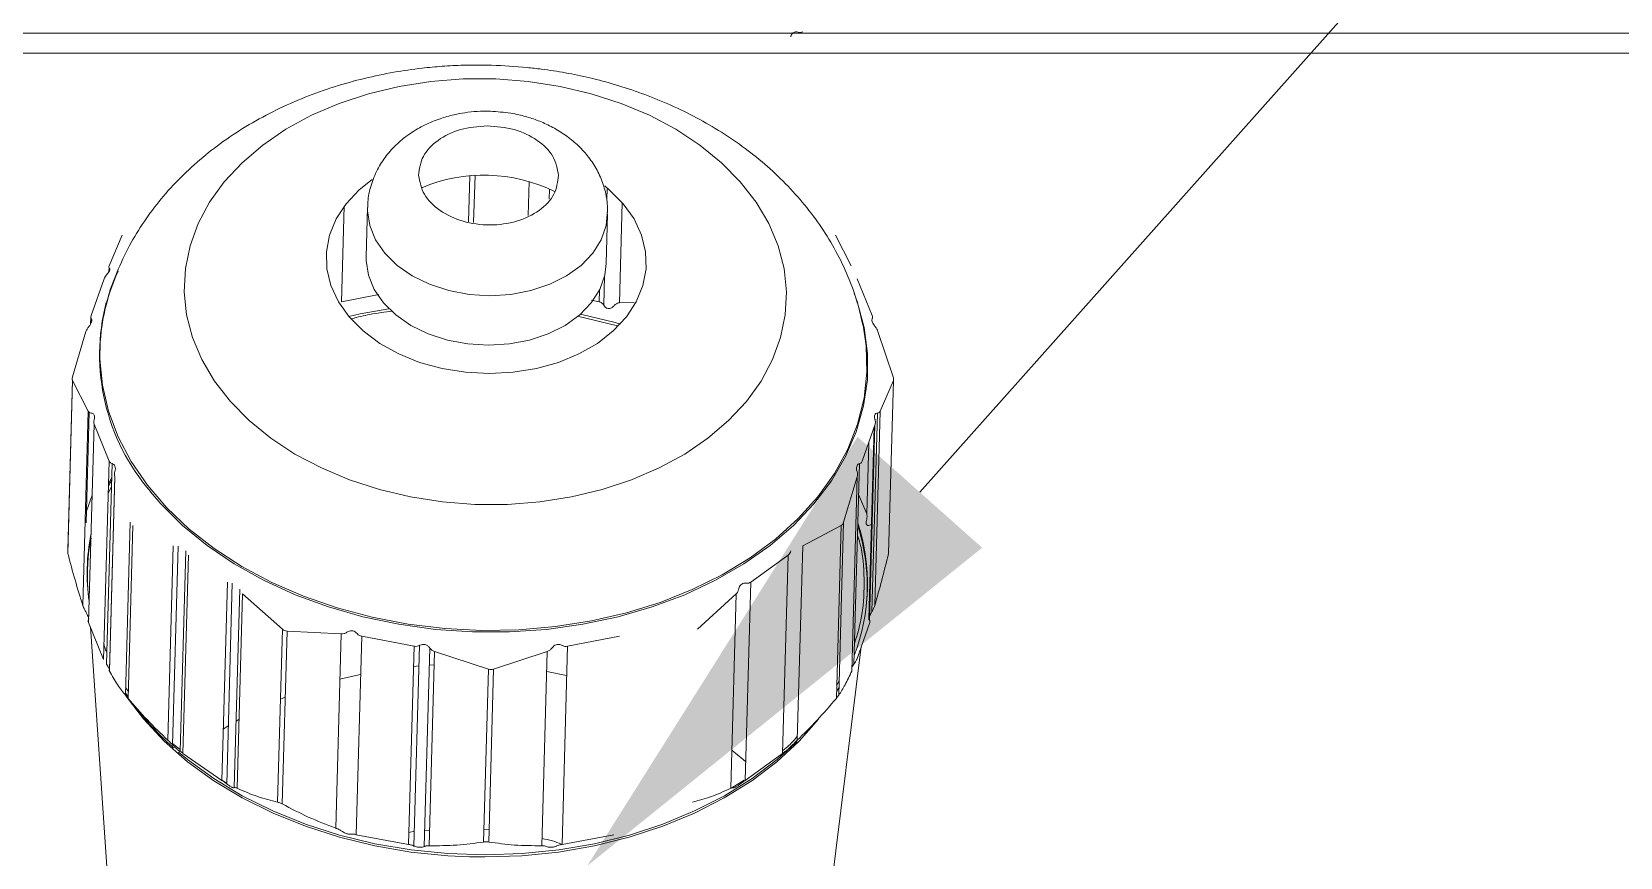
# Model space of a CAD drawing. Header units: millimetres. Extents: x 5343 to 29633, y -275 to 12336.
# Drawn here: x 16229.3 to 16388, y 4808.6 to 4891.1 of the extents above; entities that cross this region are included whole.
import ezdxf

# ---------------------------------------------------------------- set-up
doc = ezdxf.new("R2010")
doc.units = ezdxf.units.MM
doc.linetypes.add('ACAD_ISO02W100', pattern=[15, 12, -3])

msp = doc.modelspace()

# ---------------------------------------------------------------- linework, layer by layer
at = {"linetype": 'Continuous', "lineweight": 15}
for p, q in [((16405.19, 4890.95), (16074.93, 4890.95)), ((16402.78, 4888.95), (16089.53, 4888.95)), ((16272.39, 4886.38), (16269.16, 4886.13)), ((16275.65, 4886.38), (16272.39, 4886.38)), ((16278.89, 4886.13), (16275.65, 4886.38)), ((16262.92, 4884.9), (16259.99, 4883.93)), ((16265.99, 4885.64), (16262.92, 4884.9)), ((16269.16, 4886.13), (16265.99, 4885.64)), ((16282.09, 4885.64), (16278.89, 4886.13)), ((16285.2, 4884.9), (16282.09, 4885.64)), ((16288.18, 4883.93), (16285.2, 4884.9)), ((16259.99, 4883.93), (16257.23, 4882.75)), ((16291, 4882.75), (16288.18, 4883.93)), ((16257.23, 4882.75), (16254.68, 4881.35)), ((16293.64, 4881.35), (16291, 4882.75)), ((16254.68, 4881.35), (16252.36, 4879.77)), ((16296.04, 4879.77), (16293.64, 4881.35)), ((16252.36, 4879.77), (16250.3, 4878.01)), ((16298.2, 4878.01), (16296.04, 4879.77)), ((16250.3, 4878.01), (16248.52, 4876.1)), ((16300.08, 4876.1), (16298.2, 4878.01)), ((16248.52, 4876.1), (16247.05, 4874.07)), ((16262, 4875.32), (16260.69, 4873.92)), ((16263.29, 4876.35), (16262, 4875.32)), ((16273.06, 4876.69), (16272.93, 4872.1)), ((16273.44, 4872.03), (16273.58, 4876.73)), ((16278.99, 4876.13), (16278.89, 4872.73)), ((16281, 4874.36), (16281.02, 4875.38)), ((16287, 4875.32), (16286.56, 4875.69)), ((16286.74, 4874.24), (16286.77, 4875.52)), ((16288.39, 4873.92), (16287, 4875.32)), ((16301.67, 4874.07), (16300.08, 4876.1)), ((16247.05, 4874.07), (16245.91, 4871.93)), ((16260.69, 4873.92), (16259.69, 4872.4)), ((16260.22, 4864.13), (16260.49, 4873.66)), ((16288.03, 4864.01), (16288.3, 4874.02)), ((16289.47, 4872.4), (16288.39, 4873.92)), ((16302.93, 4871.93), (16301.67, 4874.07)), ((16259.69, 4872.4), (16259.03, 4870.78)), ((16262.7, 4868.6), (16262.84, 4873.55)), ((16262.84, 4873.54), (16262.84, 4873.21)), ((16262.84, 4873.21), (16263.06, 4871.74)), ((16286.69, 4871.74), (16286.83, 4873.21)), ((16286.83, 4872.88), (16286.69, 4867.93)), ((16286.83, 4873.21), (16286.82, 4873.39)), ((16290.22, 4870.78), (16289.47, 4872.4)), ((16237.01, 4867.72), (16238.32, 4870.79)), ((16245.91, 4871.93), (16245.1, 4869.71)), ((16259.03, 4870.78), (16258.72, 4869.11)), ((16263.06, 4871.74), (16263.64, 4870.31)), ((16286.19, 4870.31), (16286.69, 4871.74)), ((16290.62, 4869.11), (16290.22, 4870.78)), ((16303.87, 4869.71), (16302.93, 4871.93)), ((16309.62, 4870.79), (16311.18, 4867.72)), ((16245.1, 4869.71), (16244.64, 4867.43)), ((16258.72, 4869.11), (16258.77, 4867.42)), ((16263.64, 4870.31), (16264.56, 4868.97)), ((16264.56, 4868.97), (16265.8, 4867.76)), ((16284.18, 4867.76), (16285.34, 4868.97)), ((16285.34, 4868.97), (16286.19, 4870.31)), ((16290.67, 4867.42), (16290.62, 4869.11)), ((16304.46, 4867.43), (16303.87, 4869.71)), ((16236.99, 4867.12), (16237, 4867.54)), ((16237.03, 4867.48), (16237.02, 4867.18)), ((16244.64, 4867.43), (16244.52, 4865.13)), ((16258.77, 4867.42), (16259.17, 4865.75)), ((16262.7, 4868.6), (16262.7, 4868.26)), ((16262.7, 4868.26), (16262.92, 4866.79)), ((16265.8, 4867.76), (16267.31, 4866.71)), ((16282.73, 4866.71), (16284.18, 4867.76)), ((16286.55, 4866.79), (16286.69, 4867.93)), ((16290.36, 4865.75), (16290.67, 4867.42)), ((16304.7, 4865.13), (16304.46, 4867.43)), ((16235.21, 4862.74), (16236.5, 4866.43)), ((16237.65, 4866.68), (16237.09, 4865.24)), ((16237.89, 4867.21), (16237.65, 4866.68)), ((16259.17, 4865.75), (16259.92, 4864.13)), ((16262.92, 4866.79), (16263.51, 4865.36)), ((16267.31, 4866.71), (16269.04, 4865.87)), ((16269.04, 4865.87), (16270.95, 4865.24)), ((16279.16, 4865.24), (16281.04, 4865.87)), ((16281.04, 4865.87), (16282.73, 4866.71)), ((16286.05, 4865.36), (16286.55, 4866.79)), ((16286.44, 4863.78), (16286.53, 4866.68)), ((16289.7, 4864.13), (16290.36, 4865.75)), ((16311.77, 4866.43), (16313.27, 4862.74)), ((16244.52, 4865.13), (16244.76, 4862.83)), ((16259.92, 4864.13), (16261, 4862.61)), ((16263.95, 4864.84), (16260.22, 4864.13)), ((16263.51, 4865.36), (16264.43, 4864.02)), ((16270.95, 4865.24), (16272.98, 4864.86)), ((16272.98, 4864.86), (16275.07, 4864.73)), ((16275.07, 4864.73), (16277.15, 4864.86)), ((16277.15, 4864.86), (16279.16, 4865.24)), ((16285.2, 4864.02), (16286.05, 4865.36)), ((16285.97, 4864.13), (16285.23, 4864.27)), ((16286.01, 4865.27), (16285.97, 4864.13)), ((16288.71, 4862.61), (16289.7, 4864.13)), ((16304.58, 4862.83), (16304.7, 4865.13)), ((16311.76, 4864.14), (16311.46, 4864.99)), ((16312.46, 4861.56), (16311.76, 4864.14)), ((16235.16, 4861.92), (16235.18, 4862.6)), ((16244.76, 4862.83), (16245.35, 4860.56)), ((16262.09, 4862.91), (16260.96, 4862.66)), ((16261, 4862.61), (16262.39, 4861.21)), ((16264.98, 4863.42), (16262.09, 4862.91)), ((16264.43, 4864.02), (16265.66, 4862.81)), ((16265.66, 4862.81), (16267.17, 4861.76)), ((16282.59, 4861.76), (16284.04, 4862.81)), ((16287.81, 4861.73), (16283.82, 4862.69)), ((16284.04, 4862.81), (16285.2, 4864.02)), ((16287.59, 4862.05), (16284.13, 4862.89)), ((16287.4, 4861.21), (16288.71, 4862.61)), ((16289.47, 4864.04), (16288.03, 4864.01)), ((16304.12, 4860.56), (16304.58, 4862.83)), ((16233.35, 4856.62), (16234.7, 4861.16)), ((16235.23, 4862.43), (16235.22, 4862.05)), ((16262.39, 4861.21), (16264.05, 4859.97)), ((16267.17, 4861.76), (16268.9, 4860.92)), ((16280.9, 4860.92), (16282.59, 4861.76)), ((16285.81, 4859.97), (16287.4, 4861.21)), ((16288.1, 4861.9), (16287.59, 4862.05)), ((16312.36, 4861.77), (16312.67, 4859.71)), ((16312.8, 4858.94), (16312.46, 4861.56)), ((16313.85, 4861.16), (16315.38, 4856.62)), ((16245.35, 4860.56), (16246.29, 4858.34)), ((16264.05, 4859.97), (16265.95, 4858.92)), ((16268.9, 4860.92), (16270.82, 4860.29)), ((16270.82, 4860.29), (16272.85, 4859.91)), ((16272.85, 4859.91), (16274.93, 4859.78)), ((16274.93, 4859.78), (16277.01, 4859.91)), ((16277.01, 4859.91), (16279.02, 4860.29)), ((16279.02, 4860.29), (16280.9, 4860.92)), ((16283.97, 4858.92), (16285.81, 4859.97)), ((16303.31, 4858.34), (16304.12, 4860.56)), ((16312.67, 4859.71), (16312.74, 4857.09)), ((16236.34, 4855.78), (16236.09, 4858.4)), ((16246.29, 4858.34), (16247.55, 4856.19)), ((16265.95, 4858.92), (16268.04, 4858.07)), ((16268.04, 4858.07), (16270.28, 4857.45)), ((16279.71, 4857.45), (16281.92, 4858.07)), ((16281.92, 4858.07), (16283.97, 4858.92)), ((16302.16, 4856.19), (16303.31, 4858.34)), ((16312.79, 4856.31), (16312.8, 4858.94)), ((16232.87, 4839.35), (16233.34, 4856.33)), ((16233.36, 4856.26), (16232.88, 4838.98)), ((16234.92, 4853.19), (16233.36, 4856.26)), ((16247.55, 4856.19), (16249.14, 4854.16)), ((16270.28, 4857.45), (16272.62, 4857.08)), ((16272.62, 4857.08), (16275.01, 4856.95)), ((16275.01, 4856.95), (16277.39, 4857.08)), ((16277.39, 4857.08), (16279.71, 4857.45)), ((16300.7, 4854.16), (16302.16, 4856.19)), ((16312.41, 4853.71), (16312.79, 4856.31)), ((16312.74, 4857.09), (16312.46, 4854.48)), ((16315.39, 4856.26), (16314.07, 4853.19)), ((16314.91, 4838.98), (16315.39, 4856.26)), ((16236.95, 4853.19), (16236.34, 4855.78)), ((16234.38, 4833.79), (16234.92, 4853.19)), ((16235.03, 4853.08), (16234.72, 4842.03)), ((16237.91, 4850.64), (16236.95, 4853.19)), ((16249.14, 4854.16), (16251.02, 4852.25)), ((16298.92, 4852.25), (16300.7, 4854.16)), ((16311.68, 4851.14), (16312.41, 4853.71)), ((16312.46, 4854.48), (16311.82, 4851.91)), ((16313.25, 4833.17), (16313.81, 4853.01)), ((16314.07, 4853.19), (16313.53, 4833.79)), ((16235.51, 4851.89), (16234.96, 4832.08)), ((16237.01, 4848.21), (16235.51, 4851.89)), ((16251.02, 4852.25), (16253.17, 4850.49)), ((16296.86, 4850.49), (16298.92, 4852.25)), ((16311.82, 4851.91), (16310.83, 4849.4)), ((16313.57, 4851.89), (16312.28, 4848.21)), ((16312.95, 4832.42), (16313.48, 4851.63)), ((16313.54, 4851.8), (16313, 4832.32)), ((16239.21, 4848.17), (16237.91, 4850.64)), ((16253.17, 4850.49), (16255.58, 4848.91)), ((16294.54, 4848.91), (16296.86, 4850.49)), ((16310.6, 4848.65), (16311.68, 4851.14)), ((16312.92, 4850.02), (16312.72, 4842.93)), ((16255.58, 4848.91), (16258.22, 4847.52)), ((16291.98, 4847.52), (16294.54, 4848.91)), ((16309.19, 4846.24), (16310.6, 4848.65)), ((16310.83, 4849.4), (16309.5, 4846.97)), ((16236.46, 4828.4), (16237.01, 4848.21)), ((16237.3, 4847.96), (16236.75, 4827.92)), ((16237.04, 4827.33), (16237.58, 4846.71)), ((16240.83, 4845.8), (16239.21, 4848.17)), ((16258.22, 4847.52), (16261.04, 4846.33)), ((16289.23, 4846.33), (16291.98, 4847.52)), ((16309.5, 4846.97), (16307.84, 4844.65)), ((16311.45, 4827.92), (16312.01, 4847.96)), ((16237.24, 4845.68), (16236.92, 4844.97)), ((16237.26, 4846.29), (16236.94, 4845.67)), ((16237.27, 4846.57), (16236.95, 4845.95)), ((16237.59, 4846.63), (16237.05, 4827.22)), ((16242.77, 4843.54), (16240.83, 4845.8)), ((16241.16, 4845.14), (16242.19, 4843.94)), ((16261.04, 4846.33), (16264.02, 4845.36)), ((16264.02, 4845.36), (16267.13, 4844.62)), ((16283.23, 4844.62), (16286.3, 4845.36)), ((16286.3, 4845.36), (16289.23, 4846.33)), ((16307.45, 4843.94), (16309.19, 4846.24)), ((16311.77, 4846.63), (16310.42, 4842.09)), ((16311.23, 4827.22), (16311.77, 4846.63)), ((16235.32, 4844.8), (16234.75, 4843.19)), ((16242.19, 4843.94), (16244.36, 4841.78)), ((16245.01, 4841.42), (16242.77, 4843.54)), ((16267.13, 4844.62), (16270.33, 4844.13)), ((16270.33, 4844.13), (16273.57, 4843.88)), ((16273.57, 4843.88), (16276.83, 4843.88)), ((16276.83, 4843.88), (16280.06, 4844.13)), ((16280.06, 4844.13), (16283.23, 4844.62)), ((16305.4, 4841.78), (16307.45, 4843.94)), ((16307.84, 4844.65), (16305.88, 4842.46)), ((16312.72, 4842.93), (16311.92, 4844.88)), ((16238.64, 4824.82), (16239.12, 4842.09)), ((16305.88, 4842.46), (16303.61, 4840.42)), ((16310.42, 4842.09), (16309.94, 4824.82)), ((16239.39, 4841.78), (16238.9, 4824.5)), ((16244.36, 4841.78), (16246.81, 4839.78)), ((16247.52, 4839.46), (16245.01, 4841.42)), ((16303.61, 4840.42), (16301.08, 4838.54)), ((16303.06, 4839.78), (16305.4, 4841.78)), ((16310.17, 4841.78), (16306.33, 4839.73)), ((16309.69, 4824.5), (16310.17, 4841.78)), ((16242.88, 4820.32), (16243.42, 4839.73)), ((16243.91, 4839.69), (16243.35, 4819.85)), ((16244.11, 4819.19), (16244.67, 4839.23)), ((16244.94, 4838.82), (16244.39, 4819)), ((16246.81, 4839.78), (16249.51, 4837.94)), ((16250.28, 4837.67), (16247.52, 4839.46)), ((16300.46, 4837.94), (16303.06, 4839.78)), ((16304.87, 4838.82), (16301.14, 4836.12)), ((16304.32, 4819), (16304.87, 4838.82)), ((16306.33, 4839.73), (16305.79, 4820.32)), ((16249.51, 4837.94), (16252.45, 4836.3)), ((16253.27, 4836.08), (16250.28, 4837.67)), ((16297.61, 4836.3), (16300.46, 4837.94)), ((16301.08, 4838.54), (16298.29, 4836.85)), ((16248.28, 4816.31), (16248.83, 4836.12)), ((16249.31, 4836.01), (16248.76, 4815.97)), ((16252.45, 4836.3), (16255.6, 4834.86)), ((16256.45, 4834.7), (16253.27, 4836.08)), ((16294.55, 4834.86), (16297.61, 4836.3)), ((16298.29, 4836.85), (16295.29, 4835.37)), ((16301.14, 4836.12), (16300.59, 4816.31)), ((16249.52, 4815.58), (16250.07, 4835.41)), ((16250.34, 4834.93), (16249.8, 4815.52)), ((16254.33, 4831.41), (16250.34, 4834.93)), ((16255.6, 4834.86), (16258.92, 4833.64)), ((16259.81, 4833.54), (16256.45, 4834.7)), ((16292.09, 4834.09), (16288.72, 4833.05)), ((16291.29, 4833.64), (16294.55, 4834.86)), ((16295.29, 4835.37), (16292.09, 4834.09)), ((16299.67, 4834.93), (16295.8, 4831.41)), ((16299.13, 4815.52), (16299.67, 4834.93)), ((16258.92, 4833.64), (16262.38, 4832.65)), ((16263.3, 4832.61), (16259.81, 4833.54)), ((16262.38, 4832.65), (16265.96, 4831.9)), ((16266.89, 4831.92), (16263.3, 4832.61)), ((16284.35, 4831.9), (16287.88, 4832.65)), ((16288.72, 4833.05), (16285.22, 4832.24)), ((16287.88, 4832.65), (16291.29, 4833.64)), ((16234.96, 4832.08), (16236.46, 4828.4)), ((16237.16, 4801.92), (16235.14, 4831.65)), ((16253.85, 4814.13), (16254.33, 4831.41)), ((16254.79, 4831.22), (16254.31, 4813.95)), ((16260.21, 4830.94), (16254.79, 4831.22)), ((16259.67, 4811.53), (16260.21, 4830.94)), ((16265.96, 4831.9), (16269.62, 4831.39)), ((16270.55, 4831.48), (16266.89, 4831.92)), ((16269.62, 4831.39), (16273.32, 4831.14)), ((16273.66, 4831.3), (16270.55, 4831.48)), ((16273.32, 4831.14), (16277.03, 4831.14)), ((16274.25, 4831.29), (16273.66, 4831.3)), ((16277.95, 4831.35), (16274.25, 4831.29)), ((16277.03, 4831.14), (16280.72, 4831.39)), ((16281.62, 4831.67), (16277.95, 4831.35)), ((16280.72, 4831.39), (16284.35, 4831.9)), ((16285.22, 4832.24), (16281.62, 4831.67)), ((16311.73, 4828.4), (16313.02, 4832.08)), ((16262.26, 4830.7), (16261.71, 4810.88)), ((16267.49, 4829.71), (16262.26, 4830.7)), ((16266.94, 4809.9), (16267.49, 4829.71)), ((16268.04, 4829.79), (16267.48, 4809.75)), ((16268.51, 4809.69), (16269.06, 4829.53)), ((16282.83, 4829.71), (16282.28, 4809.9)), ((16288.01, 4830.7), (16282.83, 4829.71)), ((16312.18, 4829.69), (16308.48, 4799.93)), ((16267.44, 4827.7), (16267.99, 4827.75)), ((16269.53, 4829.18), (16268.99, 4809.78)), ((16269.02, 4827.82), (16269.5, 4827.85)), ((16274.92, 4827.43), (16269.53, 4829.18)), ((16280.8, 4829.18), (16275.43, 4827.43)), ((16280.26, 4809.78), (16280.8, 4829.18)), ((16260.08, 4826.42), (16261.66, 4826.8)), ((16261.66, 4826.8), (16262.15, 4826.9)), ((16274.44, 4810.15), (16274.92, 4827.43)), ((16275.43, 4827.43), (16274.95, 4810.15)), ((16280.75, 4827.19), (16282.73, 4826.8)), ((16282.73, 4826.8), (16282.75, 4826.8)), ((16240.28, 4822.84), (16238.62, 4824.84)), ((16238.64, 4825.03), (16238.67, 4824.99)), ((16238.66, 4825.6), (16238.92, 4825.23)), ((16238.67, 4824.99), (16238.9, 4824.65)), ((16238.69, 4824.75), (16240.45, 4822.44)), ((16254.14, 4824.43), (16254.6, 4824.62)), ((16309.7, 4825.17), (16309.96, 4825.6)), ((16240.45, 4822.44), (16242.51, 4820.23)), ((16248.42, 4821.42), (16248.92, 4821.74)), ((16249.7, 4822.21), (16249.99, 4822.38)), ((16305.99, 4820.23), (16307.91, 4822.41)), ((16307.79, 4822.35), (16306.53, 4820.99)), ((16242.51, 4820.23), (16244.86, 4818.17)), ((16303.75, 4818.17), (16305.99, 4820.23)), ((16303.78, 4818.39), (16305.77, 4820.2)), ((16243.95, 4819.13), (16244.85, 4818.39)), ((16244.39, 4819), (16248.28, 4816.31)), ((16244.85, 4818.39), (16247.46, 4816.49)), ((16244.86, 4818.17), (16247.47, 4816.27)), ((16299.24, 4819.34), (16300.38, 4818.4)), ((16300.38, 4818.4), (16300.64, 4818.17)), ((16300.59, 4816.31), (16304.32, 4819)), ((16301.25, 4816.27), (16303.75, 4818.17)), ((16301.27, 4816.49), (16303.78, 4818.39)), ((16247.46, 4816.49), (16250.32, 4814.77)), ((16247.47, 4816.27), (16250.32, 4814.55)), ((16248.28, 4816.33), (16248.7, 4816.07)), ((16298.49, 4814.55), (16301.25, 4816.27)), ((16298.51, 4814.77), (16301.27, 4816.49)), ((16299.25, 4815.57), (16300.48, 4816.34)), ((16250.32, 4814.77), (16253.38, 4813.25)), ((16250.32, 4814.55), (16253.39, 4813.03)), ((16295.52, 4813.03), (16298.49, 4814.55)), ((16295.53, 4813.25), (16298.51, 4814.77)), ((16253.38, 4813.25), (16256.63, 4811.93)), ((16253.39, 4813.03), (16256.63, 4811.72)), ((16256.63, 4811.93), (16260.03, 4810.84)), ((16289.01, 4810.84), (16292.36, 4811.93)), ((16292.34, 4811.72), (16295.52, 4813.03)), ((16292.36, 4811.93), (16295.53, 4813.25)), ((16256.63, 4811.72), (16260.04, 4810.63)), ((16260.03, 4810.84), (16263.56, 4809.98)), ((16260.04, 4810.63), (16263.56, 4809.77)), ((16261.71, 4810.88), (16266.94, 4809.9)), ((16266.98, 4811.1), (16267.53, 4811.22)), ((16268.56, 4811.29), (16269.04, 4811.33)), ((16274.47, 4811.39), (16274.99, 4811.35)), ((16282.28, 4809.9), (16287.46, 4810.88)), ((16285.52, 4809.77), (16289, 4810.63)), ((16285.53, 4809.98), (16289.01, 4810.84)), ((16289, 4810.63), (16292.34, 4811.72)), ((16263.56, 4809.98), (16267.19, 4809.37)), ((16263.56, 4809.77), (16267.18, 4809.15)), ((16267.18, 4809.15), (16270.86, 4808.78)), ((16267.19, 4809.37), (16270.87, 4808.99)), ((16270.86, 4808.78), (16273.04, 4808.68)), ((16270.87, 4808.99), (16274.58, 4808.87)), ((16273.04, 4808.68), (16274.57, 4808.66)), ((16274.57, 4808.66), (16278.27, 4808.78)), ((16274.58, 4808.87), (16278.28, 4808.99)), ((16278.27, 4808.78), (16281.93, 4809.15)), ((16278.28, 4808.99), (16281.94, 4809.37)), ((16281.93, 4809.15), (16285.52, 4809.77)), ((16281.94, 4809.37), (16285.53, 4809.98))]:
    msp.add_line(p, q, dxfattribs=at)
at = {"linetype": 'ACAD_ISO02W100', "ltscale": 750}
msp.add_lwpolyline([(16318.03, 4845.09), (16846.59, 5438.59)], dxfattribs=at)
at = {"linetype": 'Continuous', "lineweight": 15}
for centre, radius, start, end in [((16274.48, 4860.66), 16.11, 64.0236, 112.7467), ((16255.92, 4858.86), 19.83, 155.1486, 181.3494), ((16256.96, 4858.83), 20.9, 165.4952, 220.9099), ((16292.92, 4835.91), 19.88, 339.0032, 17.8059), ((16254.4, 4836.99), 19.59, 168.5812, 188.2278), ((16254.4, 4836.76), 19.56, 168.9531, 183.8789), ((16292.94, 4835.68), 19.83, 353.0253, 17.6797), ((16263.5, 4842.16), 30.21, 219.7711, 228.4125)]:
    msp.add_arc(centre, radius, start, end, dxfattribs=at)
for points, knots in [([(16305.86, 4891.06), (16305.78, 4891.07), (16305.61, 4891.1), (16305.39, 4891.03), (16305.23, 4890.87), (16305.16, 4890.71), (16305.14, 4890.62), (16305.13, 4890.6)], [0, 0, 0, 0, 0.256557, 0.515137, 0.737164, 0.940857, 1, 1, 1, 1]), ([(16306.33, 4891.1), (16306.26, 4891.06), (16306.11, 4891), (16305.94, 4891.04), (16305.86, 4891.06)], [0, 0, 0, 0, 0.497989, 1, 1, 1, 1]), ([(16236.72, 4863.82), (16236.72, 4863.84), (16236.92, 4864.82), (16237.62, 4866.71), (16238.8, 4869.38), (16240.28, 4871.86), (16241.96, 4874.16), (16243.89, 4876.32), (16246.05, 4878.34), (16248.42, 4880.19), (16250.99, 4881.85), (16253.71, 4883.32), (16256.56, 4884.58), (16259.5, 4885.63), (16262.48, 4886.46), (16265.4, 4887.07), (16268.01, 4887.45), (16270.34, 4887.66), (16272.66, 4887.79), (16274.3, 4887.77), (16275.24, 4887.76)], [0, 0, 0, 0, 0.001433, 0.06521, 0.130558, 0.190738, 0.251675, 0.313354, 0.375689, 0.438522, 0.50164, 0.564799, 0.627727, 0.690082, 0.751291, 0.810131, 0.865438, 0.904743, 0.945849, 1, 1, 1, 1]), ([(16275.24, 4887.76), (16276.42, 4887.7), (16278.09, 4887.62), (16280.54, 4887.33), (16282.64, 4887.01), (16285.11, 4886.5), (16287.65, 4885.82), (16290.26, 4884.96), (16292.87, 4883.92), (16295.44, 4882.69), (16297.93, 4881.27), (16300.32, 4879.67), (16302.57, 4877.89), (16304.65, 4875.94), (16306.55, 4873.83), (16308.24, 4871.57), (16309.69, 4869.18), (16310.89, 4866.67), (16311.8, 4864.2), (16312.17, 4862.54), (16312.34, 4861.78)], [0, 0, 0, 0, 0.068434, 0.096636, 0.14335, 0.191858, 0.243881, 0.298142, 0.354134, 0.411449, 0.469772, 0.528852, 0.588474, 0.648445, 0.708595, 0.768792, 0.828952, 0.889055, 0.949146, 1, 1, 1, 1]), ([(16262.87, 4873.53), (16262.87, 4873.72), (16262.85, 4874.46), (16263.15, 4875.77), (16263.77, 4877.32), (16264.68, 4878.73), (16265.79, 4879.94), (16267.09, 4880.98), (16268.54, 4881.81), (16270.01, 4882.42), (16271.36, 4882.8), (16272.61, 4883.03), (16273.82, 4883.16), (16274.67, 4883.16), (16275.11, 4883.16)], [0, 0, 0, 0, 0.033731, 0.132853, 0.236684, 0.331955, 0.428873, 0.526726, 0.623683, 0.716099, 0.798251, 0.85907, 0.927332, 1, 1, 1, 1]), ([(16275.11, 4883.16), (16275.8, 4883.11), (16276.76, 4883.05), (16278.13, 4882.77), (16279.27, 4882.46), (16280.58, 4881.96), (16281.86, 4881.29), (16283.09, 4880.45), (16284.22, 4879.44), (16285.2, 4878.27), (16285.99, 4876.94), (16286.54, 4875.49), (16286.83, 4874.13), (16286.81, 4873.27), (16286.8, 4872.94)], [0, 0, 0, 0, 0.113886, 0.159362, 0.234719, 0.312585, 0.39585, 0.482409, 0.571337, 0.661835, 0.753427, 0.846047, 0.940072, 1, 1, 1, 1]), ([(16236.78, 4866.84), (16236.83, 4866.9), (16236.94, 4867.03), (16237.05, 4867.21), (16237.09, 4867.35), (16237.07, 4867.44), (16237.04, 4867.47), (16237.03, 4867.48)], [0, 0, 0, 0, 0.221118, 0.443338, 0.649374, 0.859573, 1, 1, 1, 1]), ([(16237.03, 4867.48), (16237.01, 4867.51), (16236.96, 4867.56), (16236.99, 4867.67), (16237.01, 4867.72)], [0, 0, 0, 0, 0.515489, 1, 1, 1, 1]), ([(16236.5, 4866.43), (16236.53, 4866.48), (16236.59, 4866.6), (16236.7, 4866.75), (16236.77, 4866.82), (16236.78, 4866.84)], [0, 0, 0, 0, 0.45823, 0.915045, 1, 1, 1, 1]), ([(16285.97, 4864.13), (16286.03, 4864.12), (16286.13, 4864.1), (16286.29, 4863.98), (16286.39, 4863.87), (16286.44, 4863.79), (16286.44, 4863.78)], [0, 0, 0, 0, 0.268129, 0.535517, 0.948889, 1, 1, 1, 1]), ([(16235.23, 4862.43), (16235.21, 4862.47), (16235.17, 4862.53), (16235.19, 4862.66), (16235.21, 4862.73), (16235.21, 4862.74)], [0, 0, 0, 0, 0.461909, 0.926032, 1, 1, 1, 1]), ([(16265.32, 4863.18), (16264.56, 4863.09), (16263.17, 4862.93), (16261.86, 4862.59), (16261.26, 4862.43)], [0, 0, 0, 0, 0.5457274, 1, 1, 1, 1]), ([(16287.47, 4863.72), (16287.39, 4863.65), (16287.27, 4863.53), (16287.06, 4863.45), (16286.88, 4863.44), (16286.72, 4863.49), (16286.57, 4863.6), (16286.49, 4863.71), (16286.44, 4863.78)], [0, 0, 0, 0, 0.264885, 0.427613, 0.557829, 0.688622, 0.809219, 1, 1, 1, 1]), ([(16287.47, 4863.72), (16287.55, 4863.8), (16287.68, 4863.92), (16287.89, 4864), (16287.99, 4864.01), (16288.03, 4864.01)], [0, 0, 0, 0, 0.523161, 0.847436, 1, 1, 1, 1]), ([(16313.27, 4862.74), (16313.29, 4862.68), (16313.32, 4862.56), (16313.3, 4862.47), (16313.28, 4862.44), (16313.27, 4862.43)], [0, 0, 0, 0, 0.45823, 0.915045, 1, 1, 1, 1]), ([(16234.7, 4861.16), (16234.73, 4861.24), (16234.8, 4861.4), (16234.92, 4861.56), (16234.98, 4861.64)], [0, 0, 0, 0, 0.497989, 1, 1, 1, 1]), ([(16234.98, 4861.64), (16235.04, 4861.72), (16235.16, 4861.88), (16235.26, 4862.12), (16235.29, 4862.3), (16235.27, 4862.39), (16235.24, 4862.42), (16235.23, 4862.43)], [0, 0, 0, 0, 0.256557, 0.515137, 0.737164, 0.940857, 1, 1, 1, 1]), ([(16313.27, 4862.43), (16313.26, 4862.4), (16313.23, 4862.33), (16313.25, 4862.17), (16313.34, 4861.97), (16313.45, 4861.79), (16313.53, 4861.69), (16313.57, 4861.64)], [0, 0, 0, 0, 0.221118, 0.443338, 0.649374, 0.859573, 1, 1, 1, 1]), ([(16313.57, 4861.64), (16313.63, 4861.56), (16313.75, 4861.4), (16313.82, 4861.24), (16313.85, 4861.16)], [0, 0, 0, 0, 0.515489, 1, 1, 1, 1]), ([(16233.36, 4856.26), (16233.34, 4856.3), (16233.31, 4856.4), (16233.32, 4856.54), (16233.35, 4856.62), (16233.35, 4856.62)], [0, 0, 0, 0, 0.470143, 0.940814, 1, 1, 1, 1]), ([(16315.38, 4856.62), (16315.39, 4856.56), (16315.43, 4856.42), (16315.41, 4856.31), (16315.39, 4856.26), (16315.39, 4856.26)], [0, 0, 0, 0, 0.470143, 0.940814, 1, 1, 1, 1]), ([(16235.22, 4853.01), (16235.15, 4853.02), (16235.03, 4853.04), (16234.96, 4853.14), (16234.92, 4853.19)], [0, 0, 0, 0, 0.515489, 1, 1, 1, 1]), ([(16235.51, 4852.36), (16235.53, 4852.44), (16235.56, 4852.59), (16235.54, 4852.79), (16235.45, 4852.93), (16235.34, 4852.99), (16235.25, 4853), (16235.22, 4853.01)], [0, 0, 0, 0, 0.2211179, 0.4433378, 0.6493745, 0.859573, 1, 1, 1, 1]), ([(16313.81, 4853.01), (16313.75, 4853), (16313.63, 4852.98), (16313.53, 4852.84), (16313.5, 4852.64), (16313.52, 4852.47), (16313.55, 4852.38), (16313.56, 4852.36)], [0, 0, 0, 0, 0.256557, 0.515137, 0.737164, 0.940857, 1, 1, 1, 1]), ([(16314.07, 4853.19), (16314.04, 4853.14), (16313.98, 4853.04), (16313.86, 4853.02), (16313.81, 4853.01)], [0, 0, 0, 0, 0.497989, 1, 1, 1, 1]), ([(16235.51, 4851.89), (16235.5, 4851.96), (16235.46, 4852.08), (16235.48, 4852.25), (16235.51, 4852.34), (16235.51, 4852.36)], [0, 0, 0, 0, 0.45823, 0.915045, 1, 1, 1, 1]), ([(16313.56, 4852.36), (16313.57, 4852.28), (16313.61, 4852.12), (16313.6, 4851.97), (16313.58, 4851.9), (16313.57, 4851.89)], [0, 0, 0, 0, 0.461909, 0.926032, 1, 1, 1, 1]), ([(16237.3, 4847.96), (16237.25, 4847.98), (16237.13, 4848.02), (16237.04, 4848.13), (16237.02, 4848.2), (16237.01, 4848.21)], [0, 0, 0, 0, 0.461909, 0.926032, 1, 1, 1, 1]), ([(16237.59, 4847.17), (16237.61, 4847.26), (16237.65, 4847.45), (16237.61, 4847.7), (16237.5, 4847.87), (16237.39, 4847.94), (16237.32, 4847.95), (16237.3, 4847.96)], [0, 0, 0, 0, 0.256557, 0.515137, 0.737164, 0.940857, 1, 1, 1, 1]), ([(16237.59, 4846.63), (16237.57, 4846.71), (16237.54, 4846.88), (16237.57, 4847.07), (16237.59, 4847.17)], [0, 0, 0, 0, 0.497989, 1, 1, 1, 1]), ([(16312.01, 4847.96), (16311.96, 4847.94), (16311.85, 4847.9), (16311.75, 4847.75), (16311.7, 4847.55), (16311.71, 4847.35), (16311.74, 4847.22), (16311.76, 4847.17)], [0, 0, 0, 0, 0.221118, 0.443338, 0.649374, 0.859573, 1, 1, 1, 1]), ([(16311.76, 4847.17), (16311.78, 4847.07), (16311.82, 4846.88), (16311.79, 4846.71), (16311.77, 4846.63)], [0, 0, 0, 0, 0.515489, 1, 1, 1, 1]), ([(16312.28, 4848.21), (16312.25, 4848.15), (16312.2, 4848.04), (16312.09, 4847.98), (16312.02, 4847.96), (16312.01, 4847.96)], [0, 0, 0, 0, 0.45823, 0.915045, 1, 1, 1, 1]), ([(16310.42, 4842.09), (16310.39, 4842.03), (16310.34, 4841.9), (16310.23, 4841.81), (16310.17, 4841.78), (16310.17, 4841.78)], [0, 0, 0, 0, 0.470143, 0.940814, 1, 1, 1, 1]), ([(16313.01, 4841.81), (16312.96, 4841.79), (16312.87, 4841.76), (16312.76, 4841.8), (16312.7, 4841.88), (16312.67, 4842.01), (16312.68, 4842.18), (16312.7, 4842.31), (16312.72, 4842.39)], [0, 0, 0, 0, 0.264885, 0.427613, 0.557829, 0.688622, 0.809219, 1, 1, 1, 1]), ([(16312.72, 4842.93), (16312.73, 4842.89), (16312.76, 4842.82), (16312.76, 4842.64), (16312.74, 4842.5), (16312.72, 4842.4), (16312.72, 4842.39)], [0, 0, 0, 0, 0.268129, 0.535517, 0.948889, 1, 1, 1, 1]), ([(16312.47, 4836.44), (16312.42, 4837.64), (16312.36, 4839.1), (16311.89, 4840.52), (16311.81, 4840.77)], [0, 0, 0, 0, 0.822413, 1, 1, 1, 1]), ([(16313.01, 4841.81), (16313.07, 4841.83), (16313.15, 4841.87), (16313.2, 4841.84), (16313.21, 4841.83)], [0, 0, 0, 0, 0.8757, 1, 1, 1, 1]), ([(16232.88, 4838.98), (16233.12, 4838.09), (16233.6, 4836.28), (16234.12, 4834.62), (16234.38, 4833.79)], [0, 0, 0, 0, 0.497052, 1, 1, 1, 1]), ([(16305.13, 4839.23), (16305.11, 4839.15), (16305.06, 4839), (16304.95, 4838.87), (16304.88, 4838.82), (16304.87, 4838.82)], [0, 0, 0, 0, 0.461909, 0.926032, 1, 1, 1, 1]), ([(16313.53, 4833.79), (16313.77, 4834.61), (16314.23, 4836.27), (16314.68, 4838.08), (16314.91, 4838.98)], [0, 0, 0, 0, 0.496723, 1, 1, 1, 1]), ([(16300.67, 4836.01), (16300.59, 4836.02), (16300.44, 4836.03), (16300.23, 4835.94), (16300.07, 4835.78), (16299.98, 4835.59), (16299.95, 4835.46), (16299.93, 4835.41)], [0, 0, 0, 0, 0.221118, 0.443338, 0.649374, 0.859573, 1, 1, 1, 1]), ([(16301.14, 4836.12), (16301.07, 4836.08), (16300.94, 4836), (16300.77, 4835.99), (16300.68, 4836.01), (16300.67, 4836.01)], [0, 0, 0, 0, 0.45823, 0.915045, 1, 1, 1, 1]), ([(16311.51, 4829.98), (16311.8, 4830.94), (16312.43, 4833.07), (16312.46, 4835.25), (16312.47, 4836.44)], [0, 0, 0, 0, 0.452155, 1, 1, 1, 1]), ([(16299.93, 4835.41), (16299.91, 4835.31), (16299.86, 4835.13), (16299.73, 4834.99), (16299.67, 4834.93)], [0, 0, 0, 0, 0.515489, 1, 1, 1, 1]), ([(16234.67, 4833.17), (16234.61, 4833.28), (16234.52, 4833.45), (16234.43, 4833.66), (16234.39, 4833.76), (16234.38, 4833.79)], [0, 0, 0, 0, 0.523161, 0.847436, 1, 1, 1, 1]), ([(16234.67, 4833.17), (16234.72, 4833.07), (16234.81, 4832.91), (16234.9, 4832.69), (16234.96, 4832.56), (16234.97, 4832.5), (16234.97, 4832.48)], [0, 0, 0, 0, 0.422241, 0.6816387, 0.8892094, 1, 1, 1, 1]), ([(16313, 4832.32), (16312.98, 4832.33), (16312.95, 4832.34), (16312.95, 4832.4), (16312.95, 4832.42)], [0, 0, 0, 0, 0.545445, 1, 1, 1, 1]), ([(16313.01, 4832.66), (16313.01, 4832.67), (16313.03, 4832.73), (16313.11, 4832.92), (16313.2, 4833.08), (16313.25, 4833.17)], [0, 0, 0, 0, 0.02126, 0.420602, 1, 1, 1, 1]), ([(16313.53, 4833.79), (16313.51, 4833.72), (16313.46, 4833.58), (16313.36, 4833.36), (16313.28, 4833.22), (16313.25, 4833.17)], [0, 0, 0, 0, 0.3067, 0.742687, 1, 1, 1, 1]), ([(16234.96, 4832.08), (16234.95, 4832.12), (16234.92, 4832.2), (16234.92, 4832.29), (16234.94, 4832.31), (16234.95, 4832.32), (16234.96, 4832.32)], [0, 0, 0, 0, 0.268129, 0.535517, 0.948889, 1, 1, 1, 1]), ([(16254.79, 4831.22), (16254.71, 4831.23), (16254.55, 4831.25), (16254.41, 4831.34), (16254.34, 4831.4), (16254.33, 4831.41)], [0, 0, 0, 0, 0.470143, 0.940814, 1, 1, 1, 1]), ([(16260.76, 4831.1), (16260.67, 4831.04), (16260.5, 4830.95), (16260.3, 4830.94), (16260.21, 4830.94)], [0, 0, 0, 0, 0.515489, 1, 1, 1, 1]), ([(16261.79, 4830.97), (16261.73, 4831.03), (16261.61, 4831.16), (16261.37, 4831.25), (16261.13, 4831.25), (16260.92, 4831.19), (16260.81, 4831.12), (16260.76, 4831.1)], [0, 0, 0, 0, 0.221118, 0.443338, 0.649374, 0.859573, 1, 1, 1, 1]), ([(16262.26, 4830.7), (16262.18, 4830.72), (16262.01, 4830.76), (16261.86, 4830.88), (16261.8, 4830.96), (16261.79, 4830.97)], [0, 0, 0, 0, 0.45823, 0.915045, 1, 1, 1, 1]), ([(16313, 4832.32), (16313.01, 4832.31), (16313.04, 4832.3), (16313.06, 4832.22), (16313.03, 4832.12), (16313.02, 4832.08)], [0, 0, 0, 0, 0.352043, 0.707148, 1, 1, 1, 1]), ([(16236.5, 4829.89), (16236.54, 4829.71), (16236.61, 4829.45), (16236.74, 4829.21), (16236.78, 4829.13)], [0, 0, 0, 0, 0.682463, 1, 1, 1, 1]), ([(16268.04, 4829.79), (16267.96, 4829.76), (16267.8, 4829.69), (16267.61, 4829.68), (16267.51, 4829.71), (16267.49, 4829.71)], [0, 0, 0, 0, 0.461909, 0.926032, 1, 1, 1, 1]), ([(16269.06, 4829.53), (16269, 4829.61), (16268.87, 4829.76), (16268.6, 4829.89), (16268.34, 4829.9), (16268.15, 4829.85), (16268.06, 4829.8), (16268.04, 4829.79)], [0, 0, 0, 0, 0.256557, 0.515137, 0.737164, 0.940857, 1, 1, 1, 1]), ([(16269.06, 4829.53), (16269.13, 4829.45), (16269.26, 4829.29), (16269.44, 4829.22), (16269.53, 4829.18)], [0, 0, 0, 0, 0.515489, 1, 1, 1, 1]), ([(16281.27, 4829.53), (16281.2, 4829.45), (16281.08, 4829.29), (16280.89, 4829.22), (16280.8, 4829.18)], [0, 0, 0, 0, 0.515489, 1, 1, 1, 1]), ([(16282.28, 4829.79), (16282.21, 4829.83), (16282.05, 4829.9), (16281.79, 4829.9), (16281.56, 4829.81), (16281.39, 4829.68), (16281.3, 4829.57), (16281.27, 4829.53)], [0, 0, 0, 0, 0.221118, 0.443338, 0.649374, 0.859573, 1, 1, 1, 1]), ([(16282.83, 4829.71), (16282.74, 4829.7), (16282.57, 4829.68), (16282.39, 4829.74), (16282.3, 4829.79), (16282.28, 4829.79)], [0, 0, 0, 0, 0.45823, 0.915045, 1, 1, 1, 1]), ([(16236.75, 4827.92), (16236.78, 4827.86), (16236.86, 4827.74), (16236.96, 4827.58), (16237.02, 4827.47), (16237.04, 4827.43), (16237.04, 4827.42)], [0, 0, 0, 0, 0.311894, 0.626658, 0.8607, 1, 1, 1, 1]), ([(16311.24, 4827.57), (16311.24, 4827.58), (16311.26, 4827.62), (16311.33, 4827.74), (16311.41, 4827.85), (16311.45, 4827.92)], [0, 0, 0, 0, 0.034281, 0.408305, 1, 1, 1, 1]), ([(16311.73, 4828.4), (16311.71, 4828.36), (16311.68, 4828.29), (16311.59, 4828.13), (16311.51, 4828), (16311.46, 4827.93), (16311.45, 4827.92)], [0, 0, 0, 0, 0.268129, 0.535517, 0.948889, 1, 1, 1, 1]), ([(16237.05, 4827.22), (16237.04, 4827.25), (16237, 4827.33), (16237.01, 4827.35), (16237.03, 4827.34), (16237.04, 4827.33)], [0, 0, 0, 0, 0.3067, 0.742687, 1, 1, 1, 1]), ([(16237.05, 4827.22), (16237.32, 4826.75), (16237.86, 4825.8), (16238.38, 4825.15), (16238.64, 4824.82)], [0, 0, 0, 0, 0.496723, 1, 1, 1, 1]), ([(16309.72, 4825.83), (16309.76, 4825.88), (16309.87, 4826.03), (16309.93, 4826.2), (16309.98, 4826.32)], [0, 0, 0, 0, 0.3179679, 1, 1, 1, 1]), ([(16309.94, 4824.82), (16310.14, 4825.14), (16310.56, 4825.8), (16311.01, 4826.75), (16311.23, 4827.22)], [0, 0, 0, 0, 0.497052, 1, 1, 1, 1]), ([(16238.9, 4824.5), (16238.87, 4824.55), (16238.79, 4824.64), (16238.7, 4824.74), (16238.66, 4824.8), (16238.64, 4824.82), (16238.64, 4824.82)], [0, 0, 0, 0, 0.326433, 0.654701, 0.953402, 1, 1, 1, 1]), ([(16238.9, 4824.5), (16239.54, 4823.77), (16240.82, 4822.29), (16242.19, 4820.98), (16242.88, 4820.32)], [0, 0, 0, 0, 0.497052, 1, 1, 1, 1]), ([(16305.79, 4820.32), (16306.45, 4820.97), (16307.79, 4822.28), (16309.05, 4823.76), (16309.69, 4824.5)], [0, 0, 0, 0, 0.496723, 1, 1, 1, 1]), ([(16309.94, 4824.82), (16309.92, 4824.8), (16309.89, 4824.75), (16309.8, 4824.65), (16309.73, 4824.56), (16309.69, 4824.51), (16309.69, 4824.5)], [0, 0, 0, 0, 0.326433, 0.654701, 0.953402, 1, 1, 1, 1]), ([(16243.35, 4819.85), (16243.28, 4819.93), (16243.15, 4820.06), (16242.98, 4820.23), (16242.9, 4820.3), (16242.88, 4820.32)], [0, 0, 0, 0, 0.523161, 0.847436, 1, 1, 1, 1]), ([(16243.35, 4819.85), (16243.43, 4819.78), (16243.55, 4819.66), (16243.72, 4819.49), (16243.86, 4819.37), (16243.96, 4819.28), (16244.06, 4819.22), (16244.09, 4819.2), (16244.11, 4819.19)], [0, 0, 0, 0, 0.264885, 0.427613, 0.557829, 0.688622, 0.809219, 1, 1, 1, 1]), ([(16243.45, 4819.95), (16243.5, 4819.9), (16243.69, 4819.7), (16243.93, 4819.52), (16244.11, 4819.39)], [0, 0, 0, 0, 0.26125, 1, 1, 1, 1]), ([(16304.35, 4819.3), (16304.56, 4819.46), (16305.11, 4819.9), (16305.53, 4820.41), (16305.8, 4820.73)], [0, 0, 0, 0, 0.3695636, 1, 1, 1, 1]), ([(16304.58, 4819.19), (16304.59, 4819.2), (16304.61, 4819.21), (16304.7, 4819.28), (16304.8, 4819.37), (16304.93, 4819.49), (16305.11, 4819.66), (16305.24, 4819.78), (16305.31, 4819.85)], [0, 0, 0, 0, 0.161232, 0.3239478, 0.4449344, 0.5657287, 0.7429187, 1, 1, 1, 1]), ([(16305.79, 4820.32), (16305.74, 4820.27), (16305.62, 4820.16), (16305.45, 4820), (16305.35, 4819.89), (16305.31, 4819.85)], [0, 0, 0, 0, 0.3067, 0.742686, 1, 1, 1, 1]), ([(16244.39, 4819), (16244.35, 4819.03), (16244.28, 4819.09), (16244.18, 4819.16), (16244.13, 4819.19), (16244.11, 4819.19), (16244.11, 4819.19)], [0, 0, 0, 0, 0.268129, 0.535517, 0.948889, 1, 1, 1, 1]), ([(16304.58, 4819.19), (16304.56, 4819.19), (16304.53, 4819.17), (16304.45, 4819.11), (16304.36, 4819.04), (16304.32, 4819)], [0, 0, 0, 0, 0.352043, 0.707148, 1, 1, 1, 1]), ([(16248.76, 4815.97), (16248.7, 4816.01), (16248.59, 4816.1), (16248.42, 4816.22), (16248.32, 4816.28), (16248.28, 4816.31)], [0, 0, 0, 0, 0.352043, 0.707148, 1, 1, 1, 1]), ([(16248.76, 4815.97), (16248.81, 4815.93), (16248.91, 4815.85), (16249.07, 4815.74), (16249.22, 4815.65), (16249.34, 4815.59), (16249.45, 4815.56), (16249.49, 4815.57), (16249.52, 4815.58)], [0, 0, 0, 0, 0.161232, 0.3239478, 0.4449344, 0.5657287, 0.7429187, 1, 1, 1, 1]), ([(16249.8, 4815.52), (16249.76, 4815.54), (16249.64, 4815.58), (16249.56, 4815.59), (16249.53, 4815.58), (16249.52, 4815.58)], [0, 0, 0, 0, 0.3067, 0.742687, 1, 1, 1, 1]), ([(16249.8, 4815.52), (16250.49, 4815.22), (16251.88, 4814.62), (16253.19, 4814.3), (16253.85, 4814.13)], [0, 0, 0, 0, 0.496723, 1, 1, 1, 1]), ([(16295.32, 4814.13), (16295.93, 4814.29), (16297.16, 4814.62), (16298.47, 4815.22), (16299.13, 4815.52)], [0, 0, 0, 0, 0.497052, 1, 1, 1, 1]), ([(16299.38, 4815.58), (16299.36, 4815.58), (16299.33, 4815.59), (16299.23, 4815.56), (16299.16, 4815.53), (16299.13, 4815.52)], [0, 0, 0, 0, 0.523161, 0.847436, 1, 1, 1, 1]), ([(16299.38, 4815.58), (16299.4, 4815.57), (16299.43, 4815.56), (16299.54, 4815.59), (16299.65, 4815.65), (16299.78, 4815.73), (16299.94, 4815.84), (16300.04, 4815.92), (16300.11, 4815.97)], [0, 0, 0, 0, 0.264885, 0.427613, 0.557829, 0.688622, 0.809219, 1, 1, 1, 1]), ([(16300.59, 4816.31), (16300.55, 4816.28), (16300.47, 4816.23), (16300.31, 4816.12), (16300.19, 4816.03), (16300.12, 4815.98), (16300.11, 4815.97)], [0, 0, 0, 0, 0.2681294, 0.5355167, 0.9488886, 1, 1, 1, 1]), ([(16254.31, 4813.95), (16254.25, 4813.98), (16254.15, 4814.03), (16253.99, 4814.09), (16253.9, 4814.12), (16253.86, 4814.13), (16253.85, 4814.13)], [0, 0, 0, 0, 0.326433, 0.654701, 0.953402, 1, 1, 1, 1]), ([(16254.31, 4813.95), (16255.17, 4813.5), (16256.9, 4812.59), (16258.74, 4811.89), (16259.67, 4811.53)], [0, 0, 0, 0, 0.497052, 1, 1, 1, 1]), ([(16260.21, 4811.26), (16260.13, 4811.31), (16260, 4811.39), (16259.8, 4811.48), (16259.7, 4811.52), (16259.67, 4811.53)], [0, 0, 0, 0, 0.523161, 0.847436, 1, 1, 1, 1]), ([(16260.21, 4811.26), (16260.28, 4811.21), (16260.4, 4811.14), (16260.61, 4811.04), (16260.78, 4810.98), (16260.94, 4810.94), (16261.1, 4810.92), (16261.18, 4810.93), (16261.23, 4810.93)], [0, 0, 0, 0, 0.264885, 0.427613, 0.557829, 0.688622, 0.809219, 1, 1, 1, 1]), ([(16261.71, 4810.88), (16261.65, 4810.9), (16261.55, 4810.92), (16261.38, 4810.94), (16261.29, 4810.94), (16261.23, 4810.93), (16261.23, 4810.93)], [0, 0, 0, 0, 0.268129, 0.535517, 0.948889, 1, 1, 1, 1]), ([(16268.99, 4809.78), (16269.92, 4809.78), (16271.78, 4809.78), (16273.55, 4810.03), (16274.44, 4810.15)], [0, 0, 0, 0, 0.496723, 1, 1, 1, 1]), ([(16274.95, 4810.15), (16274.9, 4810.16), (16274.82, 4810.17), (16274.67, 4810.18), (16274.55, 4810.17), (16274.46, 4810.16), (16274.44, 4810.15)], [0, 0, 0, 0, 0.32855, 0.500126, 0.828008, 1, 1, 1, 1]), ([(16274.95, 4810.15), (16275.8, 4810.03), (16277.52, 4809.79), (16279.34, 4809.78), (16280.26, 4809.78)], [0, 0, 0, 0, 0.497052, 1, 1, 1, 1]), ([(16280.28, 4810.49), (16280.63, 4810.42), (16281.31, 4810.3), (16281.91, 4810.05), (16282.2, 4809.93)], [0, 0, 0, 0, 0.519237, 1, 1, 1, 1]), ([(16267.48, 4809.75), (16267.43, 4809.78), (16267.32, 4809.82), (16267.13, 4809.87), (16267, 4809.89), (16266.94, 4809.9)], [0, 0, 0, 0, 0.352043, 0.707148, 1, 1, 1, 1]), ([(16267.48, 4809.75), (16267.54, 4809.73), (16267.64, 4809.69), (16267.82, 4809.64), (16268, 4809.62), (16268.17, 4809.62), (16268.36, 4809.64), (16268.45, 4809.67), (16268.51, 4809.69)], [0, 0, 0, 0, 0.161232, 0.323948, 0.444934, 0.565729, 0.742919, 1, 1, 1, 1]), ([(16268.99, 4809.78), (16268.93, 4809.77), (16268.77, 4809.77), (16268.62, 4809.74), (16268.54, 4809.71), (16268.51, 4809.69)], [0, 0, 0, 0, 0.3067, 0.742687, 1, 1, 1, 1]), ([(16280.72, 4809.69), (16280.66, 4809.72), (16280.57, 4809.75), (16280.39, 4809.78), (16280.29, 4809.78), (16280.26, 4809.78)], [0, 0, 0, 0, 0.523161, 0.847436, 1, 1, 1, 1]), ([(16280.72, 4809.69), (16280.77, 4809.67), (16280.86, 4809.64), (16281.04, 4809.62), (16281.21, 4809.62), (16281.37, 4809.64), (16281.55, 4809.69), (16281.66, 4809.73), (16281.72, 4809.75)], [0, 0, 0, 0, 0.264885, 0.427613, 0.557829, 0.688622, 0.809219, 1, 1, 1, 1]), ([(16282.28, 4809.9), (16282.22, 4809.89), (16282.12, 4809.88), (16281.93, 4809.83), (16281.8, 4809.79), (16281.73, 4809.76), (16281.72, 4809.75)], [0, 0, 0, 0, 0.268129, 0.535517, 0.948889, 1, 1, 1, 1])]:
    msp.add_open_spline(points, degree=3, knots=knots, dxfattribs=at)
for points in [[(16274.8, 4881.7), (16273.88, 4881.63), (16272.05, 4881.48), (16269.77, 4880.33), (16268.2, 4878.7), (16268.02, 4877.4), (16267.94, 4876.75)], [(16281.93, 4876.75), (16281.81, 4877.4), (16281.56, 4878.7), (16279.9, 4880.33), (16277.55, 4881.48), (16275.71, 4881.63), (16274.8, 4881.7)], [(16267.94, 4876.75), (16268.06, 4876.1), (16268.31, 4874.81), (16269.97, 4873.16), (16272.31, 4872.06), (16275.07, 4871.67), (16277.81, 4872.06), (16280.1, 4873.16), (16281.67, 4874.81), (16281.84, 4876.1), (16281.93, 4876.75)], [(16275.43, 4827.43), (16275.35, 4827.4), (16275.18, 4827.36), (16275, 4827.4), (16274.92, 4827.43)]]:
    msp.add_open_spline(points, degree=3, dxfattribs=at)
at = {"linetype": 'ACAD_ISO02W100', "ltscale": 750}
msp.add_solid([(16324.26, 4839.55), (16284.78, 4807.75), (16311.81, 4850.63)], dxfattribs=at)

doc.saveas('drawing.dxf')
